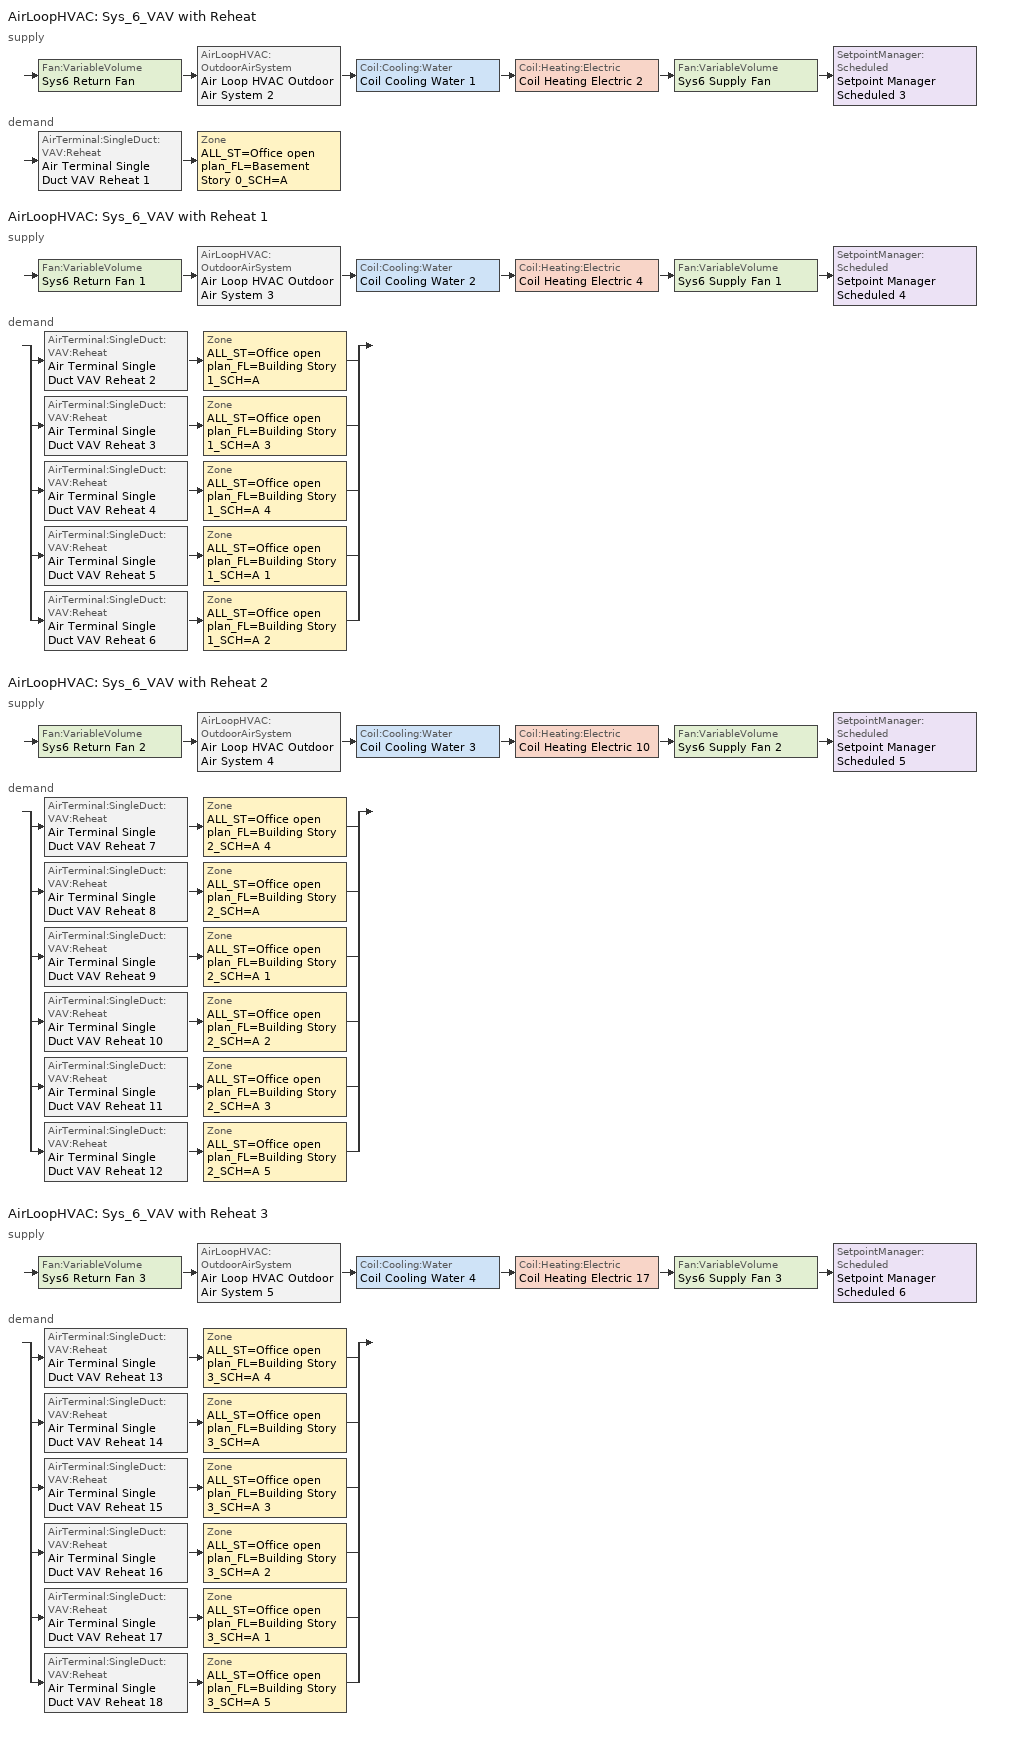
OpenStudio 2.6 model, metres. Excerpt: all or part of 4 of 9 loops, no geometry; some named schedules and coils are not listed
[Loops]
AirLoopHVAC 'Sys_6_VAV with Reheat'
 supply: Fan:VariableVolume 'Sys6 Return Fan' > AirLoopHVAC:OutdoorAirSystem 'Air Loop HVAC Outdoor Air System 2' > Coil:Cooling:Water 'Coil Cooling Water 1' > Coil:Heating:Electric 'Coil Heating Electric 2' > Fan:VariableVolume 'Sys6 Supply Fan' > SetpointManager:Scheduled 'Setpoint Manager Scheduled 3'
 demand: AirTerminal:SingleDuct:VAV:Reheat 'Air Terminal Single Duct VAV Reheat 1' > Zone 'ALL_ST=Office open plan_FL=Basement Story 0_SCH=A'
AirLoopHVAC 'Sys_6_VAV with Reheat 1'
 supply: Fan:VariableVolume 'Sys6 Return Fan 1' > AirLoopHVAC:OutdoorAirSystem 'Air Loop HVAC Outdoor Air System 3' > Coil:Cooling:Water 'Coil Cooling Water 2' > Coil:Heating:Electric 'Coil Heating Electric 4' > Fan:VariableVolume 'Sys6 Supply Fan 1' > SetpointManager:Scheduled 'Setpoint Manager Scheduled 4'
 demand: split
  | AirTerminal:SingleDuct:VAV:Reheat 'Air Terminal Single Duct VAV Reheat 2' > Zone 'ALL_ST=Office open plan_FL=Building Story 1_SCH=A'
  | AirTerminal:SingleDuct:VAV:Reheat 'Air Terminal Single Duct VAV Reheat 3' > Zone 'ALL_ST=Office open plan_FL=Building Story 1_SCH=A 3'
  | AirTerminal:SingleDuct:VAV:Reheat 'Air Terminal Single Duct VAV Reheat 4' > Zone 'ALL_ST=Office open plan_FL=Building Story 1_SCH=A 4'
  | AirTerminal:SingleDuct:VAV:Reheat 'Air Terminal Single Duct VAV Reheat 5' > Zone 'ALL_ST=Office open plan_FL=Building Story 1_SCH=A 1'
  | AirTerminal:SingleDuct:VAV:Reheat 'Air Terminal Single Duct VAV Reheat 6' > Zone 'ALL_ST=Office open plan_FL=Building Story 1_SCH=A 2'
AirLoopHVAC 'Sys_6_VAV with Reheat 2'
 supply: Fan:VariableVolume 'Sys6 Return Fan 2' > AirLoopHVAC:OutdoorAirSystem 'Air Loop HVAC Outdoor Air System 4' > Coil:Cooling:Water 'Coil Cooling Water 3' > Coil:Heating:Electric 'Coil Heating Electric 10' > Fan:VariableVolume 'Sys6 Supply Fan 2' > SetpointManager:Scheduled 'Setpoint Manager Scheduled 5'
 demand: split
  | AirTerminal:SingleDuct:VAV:Reheat 'Air Terminal Single Duct VAV Reheat 7' > Zone 'ALL_ST=Office open plan_FL=Building Story 2_SCH=A 4'
  | AirTerminal:SingleDuct:VAV:Reheat 'Air Terminal Single Duct VAV Reheat 8' > Zone 'ALL_ST=Office open plan_FL=Building Story 2_SCH=A'
  | AirTerminal:SingleDuct:VAV:Reheat 'Air Terminal Single Duct VAV Reheat 9' > Zone 'ALL_ST=Office open plan_FL=Building Story 2_SCH=A 1'
  | AirTerminal:SingleDuct:VAV:Reheat 'Air Terminal Single Duct VAV Reheat 10' > Zone 'ALL_ST=Office open plan_FL=Building Story 2_SCH=A 2'
  | AirTerminal:SingleDuct:VAV:Reheat 'Air Terminal Single Duct VAV Reheat 11' > Zone 'ALL_ST=Office open plan_FL=Building Story 2_SCH=A 3'
  | AirTerminal:SingleDuct:VAV:Reheat 'Air Terminal Single Duct VAV Reheat 12' > Zone 'ALL_ST=Office open plan_FL=Building Story 2_SCH=A 5'
AirLoopHVAC 'Sys_6_VAV with Reheat 3'
 supply: Fan:VariableVolume 'Sys6 Return Fan 3' > AirLoopHVAC:OutdoorAirSystem 'Air Loop HVAC Outdoor Air System 5' > Coil:Cooling:Water 'Coil Cooling Water 4' > Coil:Heating:Electric 'Coil Heating Electric 17' > Fan:VariableVolume 'Sys6 Supply Fan 3' > SetpointManager:Scheduled 'Setpoint Manager Scheduled 6'
 demand: split
  | AirTerminal:SingleDuct:VAV:Reheat 'Air Terminal Single Duct VAV Reheat 13' > Zone 'ALL_ST=Office open plan_FL=Building Story 3_SCH=A 4'
  | AirTerminal:SingleDuct:VAV:Reheat 'Air Terminal Single Duct VAV Reheat 14' > Zone 'ALL_ST=Office open plan_FL=Building Story 3_SCH=A'
  | AirTerminal:SingleDuct:VAV:Reheat 'Air Terminal Single Duct VAV Reheat 15' > Zone 'ALL_ST=Office open plan_FL=Building Story 3_SCH=A 3'
  | AirTerminal:SingleDuct:VAV:Reheat 'Air Terminal Single Duct VAV Reheat 16' > Zone 'ALL_ST=Office open plan_FL=Building Story 3_SCH=A 2'
  | AirTerminal:SingleDuct:VAV:Reheat 'Air Terminal Single Duct VAV Reheat 17' > Zone 'ALL_ST=Office open plan_FL=Building Story 3_SCH=A 1'
  | AirTerminal:SingleDuct:VAV:Reheat 'Air Terminal Single Duct VAV Reheat 18' > Zone 'ALL_ST=Office open plan_FL=Building Story 3_SCH=A 5'
[Sizing:Zone] Zone Cooling Design Supply Air Temperature Input Method=SupplyAirTemperature; Zone Cooling Design Supply Air Temperature {C}=13; Zone Cooling Design Supply Air Temperature Difference {deltaC}=11.11; Zone Heating Design Supply Air Temperature Input Method=SupplyAirTemperature; Zone Heating Design Supply Air Temperature {C}=43; Zone Heating Design Supply Air Temperature Difference {deltaC}=11.11; Zone Cooling Design Supply Air Humidity Ratio {kg-H2O/kg-air}=0.0085; Zone Heating Design Supply Air Humidity Ratio {kg-H2O/kg-air}=0.008; Zone Heating Sizing Factor=1.3; Zone Cooling Sizing Factor=1.1; Cooling Design Air Flow Method=DesignDay; Heating Design Air Flow Method=DesignDay; Account for Dedicated Outdoor Air System=No; Dedicated Outdoor Air System Control Strategy=NeutralSupplyAir; Dedicated Outdoor Air Low Setpoint Temperature for Design {C}=autosize; Dedicated Outdoor Air High Setpoint Temperature for Design {C}=autosize
ALL_ST=Office open plan_FL=Building Story 1_SCH=A; ALL_ST=Office open plan_FL=Building Story 2_SCH=A; ALL_ST=Office open plan_FL=Building Story 2_SCH=A 1; ALL_ST=Office open plan_FL=Building Story 1_SCH=A 1; ALL_ST=Office open plan_FL=Building Story 3_SCH=A; ALL_ST=Office open plan_FL=Building Story 3_SCH=A 1; ALL_ST=Office open plan_FL=Building Story 1_SCH=A 2; ALL_ST=Office open plan_FL=Building Story 2_SCH=A 2; ALL_ST=Office open plan_FL=Basement Story 0_SCH=A; ALL_ST=Office open plan_FL=Building Story 1_SCH=A 3; ALL_ST=Office open plan_FL=Building Story 2_SCH=A 3; ALL_ST=Office open plan_FL=Building Story 3_SCH=A 2; ALL_ST=Office open plan_FL=Building Story 2_SCH=A 4; ALL_ST=Office open plan_FL=Building Story 3_SCH=A 3; ALL_ST=Office open plan_FL=Building Story 2_SCH=A 5; ALL_ST=Office open plan_FL=Building Story 3_SCH=A 4; ALL_ST=Office open plan_FL=Building Story 3_SCH=A 5; ALL_ST=Office open plan_FL=Building Story 1_SCH=A 4
[Zone equipment]
ALL_ST=Office open plan_FL=Building Story 1_SCH=A: Air Terminal Single Duct VAV Reheat 2, Zone HVAC Baseboard Convective Water 3
ALL_ST=Office open plan_FL=Building Story 2_SCH=A: Air Terminal Single Duct VAV Reheat 8, Zone HVAC Baseboard Convective Water 9
ALL_ST=Office open plan_FL=Building Story 2_SCH=A 1: Air Terminal Single Duct VAV Reheat 9, Zone HVAC Baseboard Convective Water 10
ALL_ST=Office open plan_FL=Building Story 1_SCH=A 1: Air Terminal Single Duct VAV Reheat 5, Zone HVAC Baseboard Convective Water 6
ALL_ST=Office open plan_FL=Building Story 3_SCH=A: Air Terminal Single Duct VAV Reheat 14, Zone HVAC Baseboard Convective Water 15
ALL_ST=Office open plan_FL=Building Story 3_SCH=A 1: Air Terminal Single Duct VAV Reheat 17, Zone HVAC Baseboard Convective Water 18
ALL_ST=Office open plan_FL=Building Story 1_SCH=A 2: Air Terminal Single Duct VAV Reheat 6, Zone HVAC Baseboard Convective Water 7
ALL_ST=Office open plan_FL=Building Story 2_SCH=A 2: Air Terminal Single Duct VAV Reheat 10, Zone HVAC Baseboard Convective Water 11
ALL_ST=Office open plan_FL=Basement Story 0_SCH=A: Air Terminal Single Duct VAV Reheat 1, Zone HVAC Baseboard Convective Water 2
ALL_ST=Office open plan_FL=Building Story 1_SCH=A 3: Air Terminal Single Duct VAV Reheat 3, Zone HVAC Baseboard Convective Water 4
ALL_ST=Office open plan_FL=Building Story 2_SCH=A 3: Air Terminal Single Duct VAV Reheat 11, Zone HVAC Baseboard Convective Water 12
ALL_ST=Office open plan_FL=Building Story 3_SCH=A 2: Air Terminal Single Duct VAV Reheat 16, Zone HVAC Baseboard Convective Water 17
ALL_ST=Office open plan_FL=Building Story 2_SCH=A 4: Air Terminal Single Duct VAV Reheat 7, Zone HVAC Baseboard Convective Water 8
ALL_ST=Office open plan_FL=Building Story 3_SCH=A 3: Air Terminal Single Duct VAV Reheat 15, Zone HVAC Baseboard Convective Water 16
ALL_ST=Office open plan_FL=Building Story 2_SCH=A 5: Air Terminal Single Duct VAV Reheat 12, Zone HVAC Baseboard Convective Water 13
ALL_ST=Office open plan_FL=Building Story 3_SCH=A 4: Air Terminal Single Duct VAV Reheat 13, Zone HVAC Baseboard Convective Water 14
ALL_ST=Office open plan_FL=Building Story 3_SCH=A 5: Air Terminal Single Duct VAV Reheat 18, Zone HVAC Baseboard Convective Water 19
ALL_ST=Office open plan_FL=Building Story 1_SCH=A 4: Air Terminal Single Duct VAV Reheat 4, Zone HVAC Baseboard Convective Water 5
[AirLoopHVAC] Design Supply Air Flow Rate {m3/s}=AutoSize
Name | Availability Schedule
Sys_6_VAV with Reheat | Sys_6_VAV with Reheat Occ Sch
Sys_6_VAV with Reheat 1 | Sys_6_VAV with Reheat 1 Occ Sch
Sys_6_VAV with Reheat 2 | Sys_6_VAV with Reheat 2 Occ Sch
Sys_6_VAV with Reheat 3 | Sys_6_VAV with Reheat 3 Occ Sch
[Sizing:System] Type of Load to Size On=Sensible; Design Outdoor Air Flow Rate {m3/s}=Autosize; Minimum System Air Flow Ratio=0.3; Preheat Design Temperature {C}=7; Preheat Design Humidity Ratio {kg-H2O/kg-Air}=0.008; Precool Design Temperature {C}=12.8; Precool Design Humidity Ratio {kg-H2O/kg-Air}=0.008; Central Cooling Design Supply Air Temperature {C}=13; Central Heating Design Supply Air Temperature {C}=13.1; Sizing Option=NonCoincident; 100% Outdoor Air in Cooling=No; 100% Outdoor Air in Heating=No; Central Cooling Design Supply Air Humidity Ratio {kg-H2O/kg-Air}=0.0085; Central Heating Design Supply Air Humidity Ratio {kg-H2O/kg-Air}=0.008; Cooling Design Air Flow Method=DesignDay; Cooling Design Air Flow Rate {m3/s}=0; Heating Design Air Flow Method=DesignDay; Heating Design Air Flow Rate {m3/s}=0; System Outdoor Air Method=ZoneSum; Zone Maximum Outdoor Air Fraction=1; Cooling Supply Air Flow Rate Per Floor Area {m3/s-m2}=0.00996765; Cooling Fraction of Autosized Cooling Supply Air Flow Rate=1; Cooling Supply Air Flow Rate Per Unit Cooling Capacity {m3/s-W}=3.94755e-05; Heating Supply Air Flow Rate Per Floor Area {m3/s-m2}=0.00996765; Heating Fraction of Autosized Heating Supply Air Flow Rate=1; Heating Fraction of Autosized Cooling Supply Air Flow Rate=1; Heating Supply Air Flow Rate Per Unit Heating Capacity {m3/s-W}=3.15882e-05; Cooling Design Capacity Method=CoolingDesignCapacity; Cooling Design Capacity {W}=autosize; Cooling Design Capacity Per Floor Area {W/m2}=234.7; Fraction of Autosized Cooling Design Capacity=1; Heating Design Capacity Method=HeatingDesignCapacity; Heating Design Capacity {W}=autosize; Heating Design Capacity Per Floor Area {W/m2}=157; Fraction of Autosized Heating Design Capacity=1; Central Cooling Capacity Control Method=OnOff
Sys_6_VAV with Reheat; Sys_6_VAV with Reheat 1; Sys_6_VAV with Reheat 2; Sys_6_VAV with Reheat 3
[Coil:Heating:Electric] Availability Schedule=Always On Discrete
Coil Heating Electric 2; Coil Heating Electric 3; Coil Heating Electric 4; Coil Heating Electric 5; Coil Heating Electric 6; Coil Heating Electric 7; Coil Heating Electric 8; Coil Heating Electric 9; Coil Heating Electric 10; Coil Heating Electric 11; Coil Heating Electric 12; Coil Heating Electric 13; Coil Heating Electric 14; Coil Heating Electric 15; Coil Heating Electric 16; Coil Heating Electric 17; Coil Heating Electric 18; Coil Heating Electric 19; Coil Heating Electric 20; Coil Heating Electric 21; Coil Heating Electric 22; Coil Heating Electric 23
[Controller:OutdoorAir] Minimum Outdoor Air Flow Rate {m3/s}=autosize; Maximum Outdoor Air Flow Rate {m3/s}=Autosize; Economizer Control Action Type=ModulateFlow; Lockout Type=NoLockout; Minimum Limit Type=FixedMinimum; High Humidity Control=No; Heat Recovery Bypass Control Type=BypassWhenOAFlowGreaterThanMinimum
Name | Economizer Control Type | Economizer Maximum Limit Dry-Bulb Temperature {C} | Economizer Maximum Limit Enthalpy {J/kg} | Economizer Minimum Limit Dry-Bulb Temperature {C} | Minimum Outdoor Air Schedule | Controller Mechanical Ventilation
Controller Outdoor Air 2 | NoEconomizer | 28 | 64000 | -100 | Sys_6_VAV with Reheat Occ Sch | Controller Mechanical Ventilation 2
Controller Outdoor Air 3 | DifferentialEnthalpy |  |  |  | Sys_6_VAV with Reheat 1 Occ Sch | Controller Mechanical Ventilation 3
Controller Outdoor Air 4 | DifferentialEnthalpy |  |  |  | Sys_6_VAV with Reheat 2 Occ Sch | Controller Mechanical Ventilation 4
Controller Outdoor Air 5 | DifferentialEnthalpy |  |  |  | Sys_6_VAV with Reheat 3 Occ Sch | Controller Mechanical Ventilation 5
[Controller:MechanicalVentilation] Availability Schedule=Always On Discrete; System Outdoor Air Method=ZoneSum
Controller Mechanical Ventilation 2; Controller Mechanical Ventilation 3; Controller Mechanical Ventilation 4; Controller Mechanical Ventilation 5
[AirLoopHVAC:OutdoorAirSystem]
Name | Controller
Air Loop HVAC Outdoor Air System 2 | Controller Outdoor Air 2
Air Loop HVAC Outdoor Air System 3 | Controller Outdoor Air 3
Air Loop HVAC Outdoor Air System 4 | Controller Outdoor Air 4
Air Loop HVAC Outdoor Air System 5 | Controller Outdoor Air 5
[SetpointManager:Scheduled] Control Variable=Temperature
Name | Schedule
Setpoint Manager Scheduled 3 | Supply Air Temp
Setpoint Manager Scheduled 4 | Supply Air Temp 1
Setpoint Manager Scheduled 5 | Supply Air Temp 2
Setpoint Manager Scheduled 6 | Supply Air Temp 3
[Fan:VariableVolume] Availability Schedule=Always On Discrete; Maximum Flow Rate {m3/s}=Autosize; Fan Power Minimum Flow Rate Input Method=Fraction; Fan Power Minimum Air Flow Rate {m3/s}=0; Motor In Airstream Fraction=1; Fan Power Coefficient 5=0
Name | Fan Efficiency | Pressure Rise {Pa} | Fan Power Minimum Flow Fraction | Motor Efficiency | Fan Power Coefficient 1 | Fan Power Coefficient 2 | Fan Power Coefficient 3 | Fan Power Coefficient 4
Sys6 Supply Fan | 0.549965 | 1000 | 0.68 | 0.8461 | -2.4176 | 9.5874 | -11.559 | 5.4009
Sys6 Return Fan; Sys6 Return Fan 1; Sys6 Return Fan 3 | 0.299975 | 250 | 0.68 | 0.4615 | -2.4176 | 9.5874 | -11.559 | 5.4009
Sys6 Supply Fan 1; Sys6 Supply Fan 3 | 0.549965 | 1000 | 0.5 | 0.8461 | -4.1457 | 16.803 | -19.471 | 7.8488
Sys6 Supply Fan 2 | 0.549965 | 1000 | 0.22 | 0.8461 | -0.3477 | 4.0976 | -5.0024 | 2.268
Sys6 Return Fan 2 | 0.299975 | 250 | 0.22 | 0.4615 | -0.3477 | 4.0976 | -5.0024 | 2.268
[AirTerminal:SingleDuct:VAV:Reheat] Availability Schedule=Always On Discrete; Maximum Air Flow Rate {m3/s}=AutoSize; Zone Minimum Air Flow Input Method=Constant; Constant Minimum Air Flow Fraction=0.3; Maximum Hot Water or Steam Flow Rate {m3/s}=AutoSize; Minimum Hot Water or Steam Flow Rate {m3/s}=0; Convergence Tolerance=0.001; Damper Heating Action=Normal; Maximum Flow per Zone Floor Area During Reheat {m3/s-m2}=AutoSize; Maximum Reheat Air Temperature {C}=43; Control For Outdoor Air=No
Name | Fixed Minimum Air Flow Rate {m3/s} | Reheat Coil | Maximum Flow Fraction During Reheat
Air Terminal Single Duct VAV Reheat 1 | 1.56736 | Coil Heating Electric 3 | AutoSize
Air Terminal Single Duct VAV Reheat 2 | 5.06465 | Coil Heating Electric 5 | 0.5
Air Terminal Single Duct VAV Reheat 3 | 0.626839 | Coil Heating Electric 6 | 0.5
Air Terminal Single Duct VAV Reheat 4 | 0.40395 | Coil Heating Electric 7 | 0.5
Air Terminal Single Duct VAV Reheat 5 | 0.626826 | Coil Heating Electric 8 | 0.5
Air Terminal Single Duct VAV Reheat 6 | 0.40395 | Coil Heating Electric 9 | 0.5
Air Terminal Single Duct VAV Reheat 7 | 4.99224 | Coil Heating Electric 11 | 0.5
Air Terminal Single Duct VAV Reheat 8 | 0.0724055 | Coil Heating Electric 12 | 0.5
Air Terminal Single Duct VAV Reheat 9 | 0.626839 | Coil Heating Electric 13 | 0.5
Air Terminal Single Duct VAV Reheat 10 | 0.40395 | Coil Heating Electric 14 | 0.5
Air Terminal Single Duct VAV Reheat 11 | 0.626826 | Coil Heating Electric 15 | 0.5
Air Terminal Single Duct VAV Reheat 12 | 0.40395 | Coil Heating Electric 16 | 0.5
Air Terminal Single Duct VAV Reheat 13 | 4.99224 | Coil Heating Electric 18 | 0.5
Air Terminal Single Duct VAV Reheat 14 | 0.0724055 | Coil Heating Electric 19 | 0.5
Air Terminal Single Duct VAV Reheat 15 | 0.626839 | Coil Heating Electric 20 | 0.5
Air Terminal Single Duct VAV Reheat 16 | 0.40395 | Coil Heating Electric 21 | 0.5
Air Terminal Single Duct VAV Reheat 17 | 0.626826 | Coil Heating Electric 22 | 0.5
Air Terminal Single Duct VAV Reheat 18 | 0.40395 | Coil Heating Electric 23 | 0.5
[Schedule:Ruleset]
Name | Default Day Schedule | Summer Design Day Schedule | Winter Design Day Schedule
Supply Air Temp | Supply Air Temp Default
Supply Air Temp 1 | Supply Air Temp Default 1
Supply Air Temp 2 | Supply Air Temp Default 2
Supply Air Temp 3 | Supply Air Temp Default 3
Sys_6_VAV with Reheat Occ Sch | Sys_6_VAV with Reheat Occ Sch Default | Sys_6_VAV with Reheat Occ Sch Summer Design Day | Sys_6_VAV with Reheat Occ Sch Winter Design Day
Sys_6_VAV with Reheat 1 Occ Sch | Sys_6_VAV with Reheat 1 Occ Sch Default | Sys_6_VAV with Reheat 1 Occ Sch Summer Design Day | Sys_6_VAV with Reheat 1 Occ Sch Winter Design Day
Sys_6_VAV with Reheat 2 Occ Sch | Sys_6_VAV with Reheat 2 Occ Sch Default | Sys_6_VAV with Reheat 2 Occ Sch Summer Design Day | Sys_6_VAV with Reheat 2 Occ Sch Winter Design Day
Sys_6_VAV with Reheat 3 Occ Sch | Sys_6_VAV with Reheat 3 Occ Sch Default | Sys_6_VAV with Reheat 3 Occ Sch Summer Design Day | Sys_6_VAV with Reheat 3 Occ Sch Winter Design Day
[Schedule:Day]
Sys_6_VAV with Reheat Occ Sch Default; Sys_6_VAV with Reheat Occ Sch Winter Design Day; Sys_6_VAV with Reheat Occ Sch Summer Design Day; Sys_6_VAV with Reheat 1 Occ Sch Default; Sys_6_VAV with Reheat 1 Occ Sch Winter Design Day; Sys_6_VAV with Reheat 1 Occ Sch Summer Design Day; Sys_6_VAV with Reheat 2 Occ Sch Default; Sys_6_VAV with Reheat 2 Occ Sch Winter Design Day; Sys_6_VAV with Reheat 2 Occ Sch Summer Design Day; Sys_6_VAV with Reheat 3 Occ Sch Default; Sys_6_VAV with Reheat 3 Occ Sch Summer Design Day: 24, 0, 1
[Schedule:Rule] Date Specification Type=DateRange; Start Month=1; Start Day=1; End Month=12
Name | Schedule Ruleset | Rule Order | Day Schedule | Apply Monday | End Day | Apply Tuesday | Apply Wednesday | Apply Thursday | Apply Friday | Apply Saturday | Apply Sunday
Sys_6_VAV with Reheat Occ Sch Monday Rule | Sys_6_VAV with Reheat Occ Sch | 6 | Sys_6_VAV with Reheat Occ Sch Monday | Yes | 25
Sys_6_VAV with Reheat Occ Sch Tuesday Rule | Sys_6_VAV with Reheat Occ Sch | 5 | Sys_6_VAV with Reheat Occ Sch Tuesday |  | 26 | Yes
Sys_6_VAV with Reheat Occ Sch Wednesday Rule | Sys_6_VAV with Reheat Occ Sch | 4 | Sys_6_VAV with Reheat Occ Sch Wednesday |  | 27 |  | Yes
Sys_6_VAV with Reheat Occ Sch Thursday Rule | Sys_6_VAV with Reheat Occ Sch | 3 | Sys_6_VAV with Reheat Occ Sch Thursday |  | 28 |  |  | Yes
Sys_6_VAV with Reheat Occ Sch Friday Rule | Sys_6_VAV with Reheat Occ Sch | 2 | Sys_6_VAV with Reheat Occ Sch Friday |  | 29 |  |  |  | Yes
Sys_6_VAV with Reheat Occ Sch Saturday Rule | Sys_6_VAV with Reheat Occ Sch | 1 | Sys_6_VAV with Reheat Occ Sch Saturday |  | 30 |  |  |  |  | Yes
Sys_6_VAV with Reheat Occ Sch Sunday Rule | Sys_6_VAV with Reheat Occ Sch | 0 | Sys_6_VAV with Reheat Occ Sch Sunday |  | 31 |  |  |  |  |  | Yes
Sys_6_VAV with Reheat 1 Occ Sch Monday Rule | Sys_6_VAV with Reheat 1 Occ Sch | 6 | Sys_6_VAV with Reheat 1 Occ Sch Monday | Yes | 25
Sys_6_VAV with Reheat 1 Occ Sch Tuesday Rule | Sys_6_VAV with Reheat 1 Occ Sch | 5 | Sys_6_VAV with Reheat 1 Occ Sch Tuesday |  | 26 | Yes
Sys_6_VAV with Reheat 1 Occ Sch Wednesday Rule | Sys_6_VAV with Reheat 1 Occ Sch | 4 | Sys_6_VAV with Reheat 1 Occ Sch Wednesday |  | 27 |  | Yes
Sys_6_VAV with Reheat 1 Occ Sch Thursday Rule | Sys_6_VAV with Reheat 1 Occ Sch | 3 | Sys_6_VAV with Reheat 1 Occ Sch Thursday |  | 28 |  |  | Yes
Sys_6_VAV with Reheat 1 Occ Sch Friday Rule | Sys_6_VAV with Reheat 1 Occ Sch | 2 | Sys_6_VAV with Reheat 1 Occ Sch Friday |  | 29 |  |  |  | Yes
Sys_6_VAV with Reheat 1 Occ Sch Saturday Rule | Sys_6_VAV with Reheat 1 Occ Sch | 1 | Sys_6_VAV with Reheat 1 Occ Sch Saturday |  | 30 |  |  |  |  | Yes
Sys_6_VAV with Reheat 1 Occ Sch Sunday Rule | Sys_6_VAV with Reheat 1 Occ Sch | 0 | Sys_6_VAV with Reheat 1 Occ Sch Sunday |  | 31 |  |  |  |  |  | Yes
Sys_6_VAV with Reheat 2 Occ Sch Monday Rule | Sys_6_VAV with Reheat 2 Occ Sch | 6 | Sys_6_VAV with Reheat 2 Occ Sch Monday | Yes | 25
Sys_6_VAV with Reheat 2 Occ Sch Tuesday Rule | Sys_6_VAV with Reheat 2 Occ Sch | 5 | Sys_6_VAV with Reheat 2 Occ Sch Tuesday |  | 26 | Yes
Sys_6_VAV with Reheat 2 Occ Sch Wednesday Rule | Sys_6_VAV with Reheat 2 Occ Sch | 4 | Sys_6_VAV with Reheat 2 Occ Sch Wednesday |  | 27 |  | Yes
Sys_6_VAV with Reheat 2 Occ Sch Thursday Rule | Sys_6_VAV with Reheat 2 Occ Sch | 3 | Sys_6_VAV with Reheat 2 Occ Sch Thursday |  | 28 |  |  | Yes
Sys_6_VAV with Reheat 2 Occ Sch Friday Rule | Sys_6_VAV with Reheat 2 Occ Sch | 2 | Sys_6_VAV with Reheat 2 Occ Sch Friday |  | 29 |  |  |  | Yes
Sys_6_VAV with Reheat 2 Occ Sch Saturday Rule | Sys_6_VAV with Reheat 2 Occ Sch | 1 | Sys_6_VAV with Reheat 2 Occ Sch Saturday |  | 30 |  |  |  |  | Yes
Sys_6_VAV with Reheat 2 Occ Sch Sunday Rule | Sys_6_VAV with Reheat 2 Occ Sch | 0 | Sys_6_VAV with Reheat 2 Occ Sch Sunday |  | 31 |  |  |  |  |  | Yes
[Schedule:Constant]
Always On Discrete: Value=1
